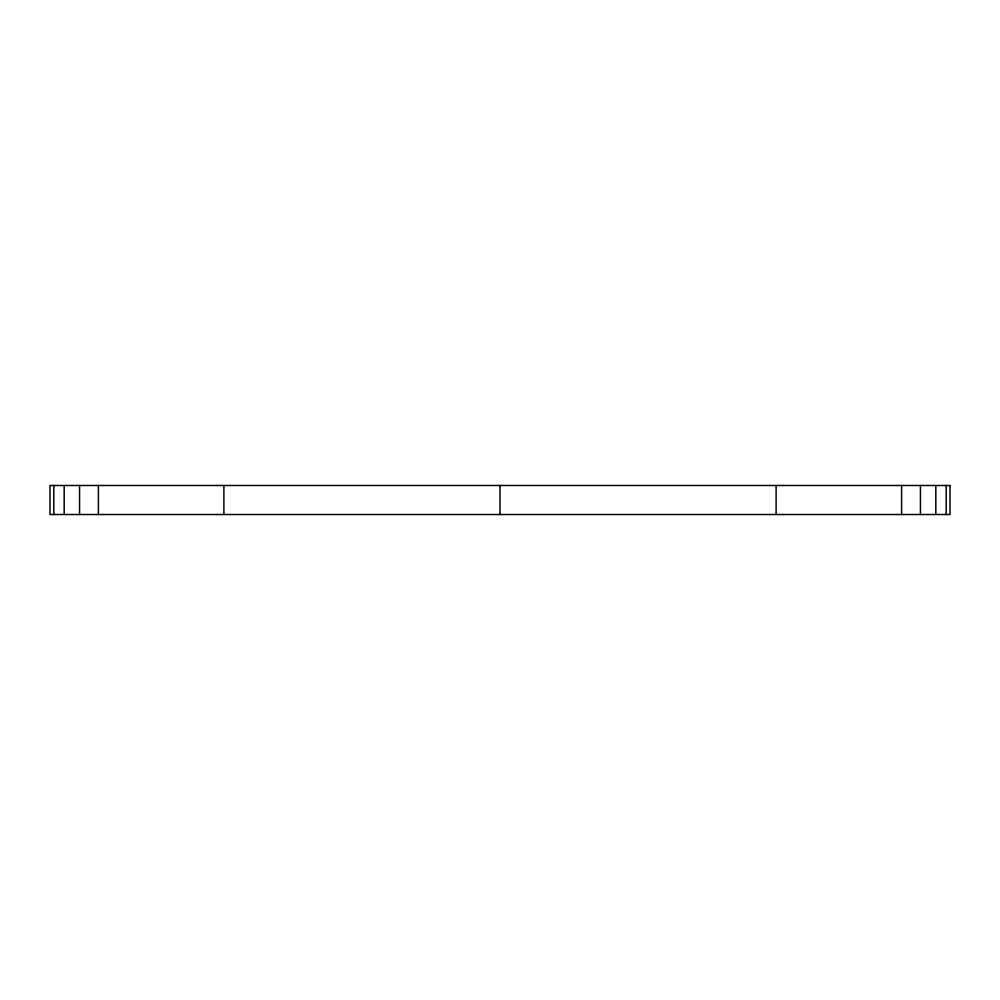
<?xml version="1.0" encoding="UTF-8"?>
<svg xmlns="http://www.w3.org/2000/svg" width="1000" height="1000" viewBox="0 0 1000 1000"><rect width="100%" height="100%" fill="white"/><g stroke="black" fill="none" stroke-linecap="round" stroke-linejoin="round"><path stroke-width="1.5" d="M946.2 485.475L946.2 514.525M935.825 485.475L935.825 514.525M920.45 485.475L920.45 514.525M901.612 485.475L901.612 514.525M776.112 485.475L776.112 514.525M500 485.475L500 514.525M223.888 485.475L223.888 514.525M98.387 485.475L98.387 514.525M79.55 485.475L79.55 514.525M64.175 485.475L64.175 514.525M53.8 485.475L53.8 514.525M950 485.475L50 485.475L50 514.525L950 514.525L950 485.475"/></g></svg>
